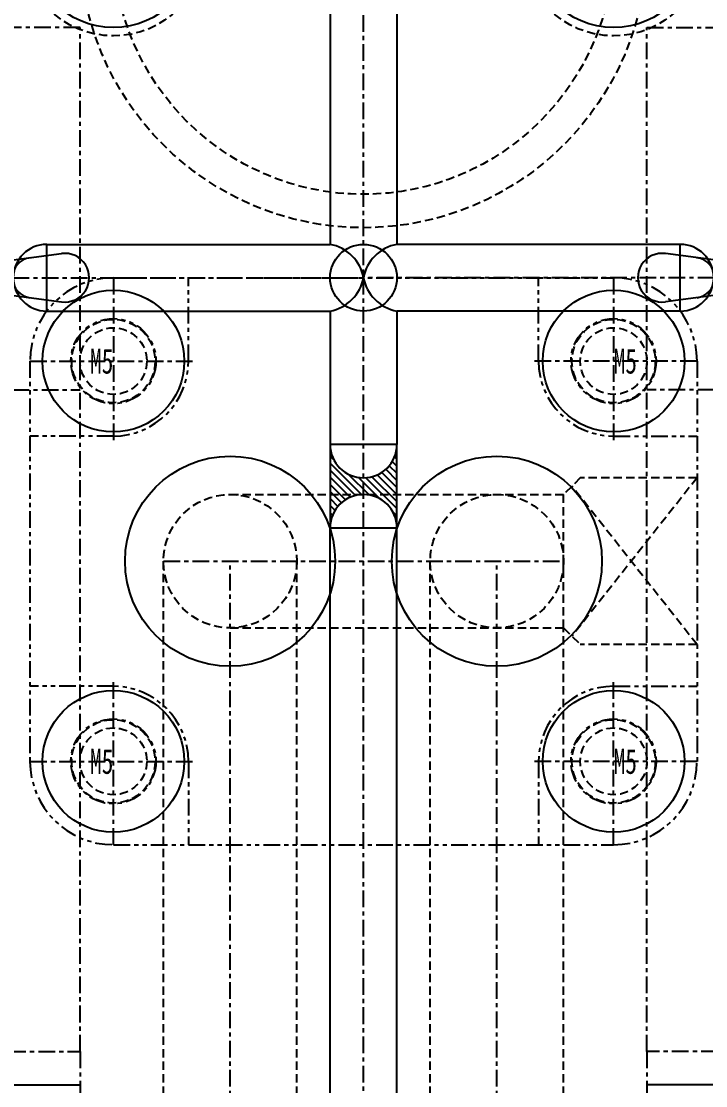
# Model space of a CAD drawing. Extents: x -554 to 592, y -350 to 391.
# Drawn here: x -20.5 to 20.5, y 106.5 to 170.4 of the extents above; entities that cross this region are included whole.
import ezdxf
from ezdxf.enums import TextEntityAlignment as Align

# ---------------------------------------------------------------- set-up
doc = ezdxf.new("R2010")
doc.units = 0
for name, pattern in [('CENTER', [1.75, 1, -0.25, 0.25, -0.25]), ('DASHED', [0.75, 0.5, -0.25]), ('DIVIDE', [2.25, 1, -0.25, 0.25, -0.25, 0.25, -0.25])]:
    doc.linetypes.add(name, pattern=pattern)
for name, color, linetype in [('L13', 7, 'CONTINUOUS'), ('L5', 7, 'CONTINUOUS'), ('L8', 7, 'CONTINUOUS'), ('L9', 7, 'CONTINUOUS')]:
    doc.layers.add(name, color=color, linetype=linetype)

msp = doc.modelspace()

# ---------------------------------------------------------------- linework, layer by layer
at = {"layer": 'L13', "color": 136, "linetype": 'CENTER'}
for p, q in [((-15, 155), (-15, 145)), ((15, 155), (15, 145)), ((-20, 150), (-10, 150)), ((20, 150), (10, 150)), ((-15, 121), (-15, 131)), ((15, 121), (15, 131)), ((-20, 126), (-10, 126)), ((20, 126), (10, 126))]:
    msp.add_line(p, q, dxfattribs=at)
at = {"layer": 'L13', "color": 96, "linetype": 'DIVIDE'}
for p, q in [((-15, 155), (15, 155)), ((-10.5, 150), (-10.5, 155)), ((10.5, 150), (10.5, 155)), ((-20, 150), (-20, 126)), ((20, 150), (20, 126)), ((-15, 145.5), (-20, 145.5)), ((15, 145.5), (20, 145.5)), ((-15, 130.5), (-20, 130.5)), ((15, 130.5), (20, 130.5)), ((-10.5, 126), (-10.5, 121)), ((10.5, 126), (10.5, 121)), ((-15, 121), (15, 121))]:
    msp.add_line(p, q, dxfattribs=at)
at = {"layer": 'L13', "color": 136, "linetype": 'DASHED'}
for p, q in [((20, 143), (12.5, 133.5)), ((20, 133), (12.5, 142.5))]:
    msp.add_line(p, q, dxfattribs=at)
at = {"layer": 'L13', "color": 251, "linetype": 'CONTINUOUS'}
for centre in [(-15, 150), (15, 150), (-15, 126), (15, 126)]:
    msp.add_circle(centre, 4.25, dxfattribs=at)
at = {"layer": 'L13', "color": 96, "linetype": 'DIVIDE'}
for centre in [(-15, 150), (15, 150), (-15, 126), (15, 126)]:
    msp.add_circle(centre, 2.55, dxfattribs=at)
at = {"layer": 'L13', "color": 136, "linetype": 'DASHED'}
for centre, radius in [((-15, 150), 2.5), ((-15, 150), 2), ((15, 150), 2.5), ((15, 150), 2), ((-15, 126), 2.5), ((15, 126), 2.5), ((-15, 126), 2), ((15, 126), 2)]:
    msp.add_circle(centre, radius, dxfattribs=at)
at = {"layer": 'L13', "color": 96, "linetype": 'DIVIDE'}
for centre, radius, start, end in [((-15, 150), 5, 90, 180), ((15, 150), 5, 0, 90), ((-15, 150), 4.5, 270, 360), ((15, 150), 4.5, 180, 270), ((-15, 126), 4.5, 0, 90), ((15, 126), 4.5, 90, 180), ((-15, 126), 5, 180, 270), ((15, 126), 5, 270, 360)]:
    msp.add_arc(centre, radius, start, end, dxfattribs=at)
at = {"layer": 'L5', "color": 7, "linetype": 'CENTER'}
for p, q in [((0, 0), (0, 350)), ((-24.545, 155), (0, 155)), ((24.545, 155), (0, 155))]:
    msp.add_line(p, q, dxfattribs=at)
at = {"layer": 'L5', "color": 7, "linetype": 'CONTINUOUS'}
for p, q in [((-2, 173.5), (-2, 157)), ((2, 173.5), (2, 157)), ((-19, 153), (-19, 157)), ((-19, 157), (-2, 157)), ((19, 157), (2, 157)), ((19, 153), (19, 157)), ((-19, 153), (-2, 153)), ((-2, 153), (-2, 145)), ((2, 153), (2, 145)), ((19, 153), (2, 153)), ((2, 145), (-2, 145))]:
    msp.add_line(p, q, dxfattribs=at)
at = {"layer": 'L5', "color": 4, "linetype": 'CENTER'}
for p, q in [((-17, 170), (-30, 170)), ((-17, 108.6), (-17, 170)), ((17, 108.6), (17, 170)), ((17, 170), (30, 170)), ((-51, 108.6), (-17, 108.6)), ((-17, 108.6), (-17, 102.1)), ((51, 108.6), (17, 108.6)), ((17, 108.6), (17, 102.1))]:
    msp.add_line(p, q, dxfattribs=at)
at = {"layer": 'L5', "color": 136, "linetype": 'CONTINUOUS'}
for p, q in [((-24.545, 155.6), (-18.103929, 156.447983)), ((24.545, 155.6), (18.103929, 156.447983)), ((-24.545, 154.4), (-18.103929, 153.552017)), ((24.545, 154.4), (18.103929, 153.552017)), ((-2, 145), (-2, 140)), ((1.999776, 144.970072), (2, 144.969848)), ((2, 140), (2, 145)), ((-2, 144.727208), (-1.978182, 144.70539)), ((-2, 144.302944), (-1.774523, 144.077467)), ((1.85899, 144.26233), (2, 144.12132)), ((1.957187, 144.588397), (2, 144.545584)), ((-2, 143.87868), (-0.117845, 141.996525)), ((1.544017, 143.728775), (2, 143.272792)), ((1.719122, 143.977934), (2, 143.697056)), ((-2, 143.454416), (-0.48571, 141.940125)), ((-2, 143.030152), (-0.802003, 141.832155)), ((-0.922533, 143.225477), (0.330428, 141.972515)), ((-0.29461, 143.021818), (0.988658, 141.73855)), ((0.146126, 143.005345), (2, 141.151472)), ((0.509698, 143.066038), (2, 141.575736)), ((0.822876, 143.177124), (2, 142)), ((1.096737, 143.327527), (2, 142.424264)), ((1.336448, 143.51208), (2, 142.848528)), ((-2, 142.605887), (-1.078441, 141.684329)), ((-2, 142.181623), (-1.320483, 141.502107)), ((-2, 141.757359), (-1.53032, 141.28768)), ((-2, 141.333095), (-1.707792, 141.040887)), ((-2, 140.908831), (-1.850321, 140.759152)), ((-2, 140.484567), (-1.951813, 140.43638)), ((1.73855, 140.988658), (2, 140.727208)), ((-2, 140.060303), (-1.999117, 140.05942)), ((1.972515, 140.330428), (2, 140.302944)), ((-51, 106.6), (-17, 106.6)), ((51, 106.6), (17, 106.6))]:
    msp.add_line(p, q, dxfattribs=at)
at = {"layer": 'L5', "color": 3, "linetype": 'CENTER'}
for p, q in [((-24.545, 148.27), (-17, 148.27)), ((24.545, 148.27), (17, 148.27))]:
    msp.add_line(p, q, dxfattribs=at)
at = {"layer": 'L5', "color": 4, "linetype": 'CONTINUOUS'}
for p, q in [((-2, 140), (2, 140)), ((-2, 75), (-2, 140)), ((2, 75), (2, 140))]:
    msp.add_line(p, q, dxfattribs=at)
at = {"layer": 'L5', "color": 7, "linetype": 'DASHED'}
for centre in [(-15, 175), (15, 175)]:
    msp.add_circle(centre, 5.5, dxfattribs=at)
at = {"layer": 'L5', "color": 251, "linetype": 'CONTINUOUS'}
for centre in [(-15, 175), (15, 175)]:
    msp.add_circle(centre, 5, dxfattribs=at)
at = {"layer": 'L5', "color": 7, "linetype": 'CONTINUOUS'}
msp.add_circle((0, 155), 2, dxfattribs=at)
for centre, radius, start, end in [((-19, 155), 2, 90, 270), ((-2.457738, 154.542262), 2.5, 10.550098, 79.449902), ((2.457738, 154.542262), 2.5, 100.550098, 169.449902), ((19, 155), 2, -90, 90), ((-2.457738, 155.457738), 2.5, 280.550098, 349.449902), ((2.457738, 155.457738), 2.5, 190.550098, 259.449902), ((0, 145), 2, -180, 0)]:
    msp.add_arc(centre, radius, start, end, dxfattribs=at)
at = {"layer": 'L5', "color": 136, "linetype": 'CONTINUOUS'}
for centre, radius, start, end in [((-17.913298, 155), 1.460478, 262.5, 457.5), ((17.913298, 155), 1.460478, 82.5, 277.5), ((-19.830109, 155), 1.210284, 97.5, 262.5), ((19.830109, 155), 1.210284, -82.5, 82.5)]:
    msp.add_arc(centre, radius, start, end, dxfattribs=at)
at = {"layer": 'L5', "color": 4, "linetype": 'CONTINUOUS'}
msp.add_arc((0, 140), 2, 0, 180, dxfattribs=at)
at = {"layer": 'L8', "color": 251, "linetype": 'DASHED'}
for radius in [17, 15]:
    msp.add_circle((0, 175), radius, dxfattribs=at)
at = {"layer": 'L8', "color": 4, "linetype": 'CONTINUOUS'}
for centre in [(-8, 138), (8, 138)]:
    msp.add_circle(centre, 6.3, dxfattribs=at)
at = {"layer": 'L9', "color": 136, "linetype": 'DASHED'}
for p, q in [((13, 143), (12, 142)), ((20, 143), (13, 143)), ((-8, 142), (12, 142)), ((12, 134), (12, 142)), ((-12, 85), (-12, 138)), ((-4, 85), (-4, 138)), ((4, 85), (4, 138)), ((-8, 134), (12, 134)), ((12, 134), (13, 133)), ((12, 85), (12, 134)), ((20, 133), (13, 133))]:
    msp.add_line(p, q, dxfattribs=at)
at = {"layer": 'L9', "color": 136, "linetype": 'CENTER'}
for p, q in [((-12, 138), (12, 138)), ((-8, 75), (-8, 138)), ((8, 75), (8, 138))]:
    msp.add_line(p, q, dxfattribs=at)
at = {"layer": 'L9', "color": 136, "linetype": 'DASHED'}
for centre in [(-8, 138), (8, 138)]:
    msp.add_circle(centre, 4, dxfattribs=at)

# ---------------------------------------------------------------- texts
at = {"layer": 'L13', "color": 56, "linetype": 'CONTINUOUS', "width": 0.466667}
for p, p2 in [((-16.4, 149.25), (-15, 149.25)), ((15, 149.25), (16.4, 149.25)), ((-16.4, 125.25), (-15, 125.25)), ((15, 125.25), (16.4, 125.25))]:
    msp.add_text('M5', height=1.5, dxfattribs=at).set_placement(p, p2, align=Align.ALIGNED)

doc.saveas('drawing.dxf')
